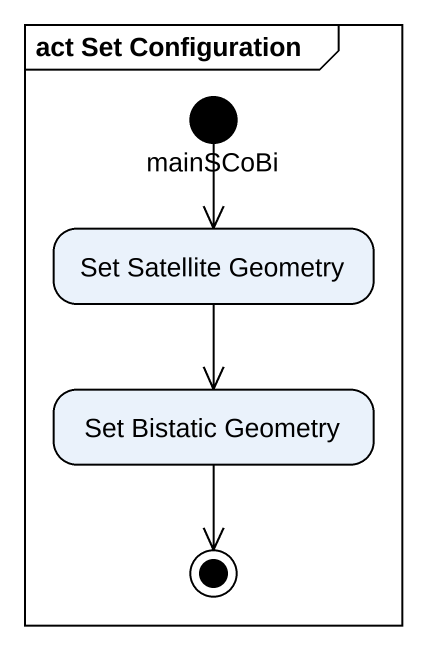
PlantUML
@startuml
mainframe act Set Configuration
hide empty description
state mainSCoBi <<start>>
state "Set Satellite Geometry" as Set_Satellite_Geometry
state "Set Bistatic Geometry" as Set_Bistatic_Geometry
mainSCoBi --> Set_Satellite_Geometry
Set_Satellite_Geometry --> Set_Bistatic_Geometry
Set_Bistatic_Geometry --> [*]
@enduml
